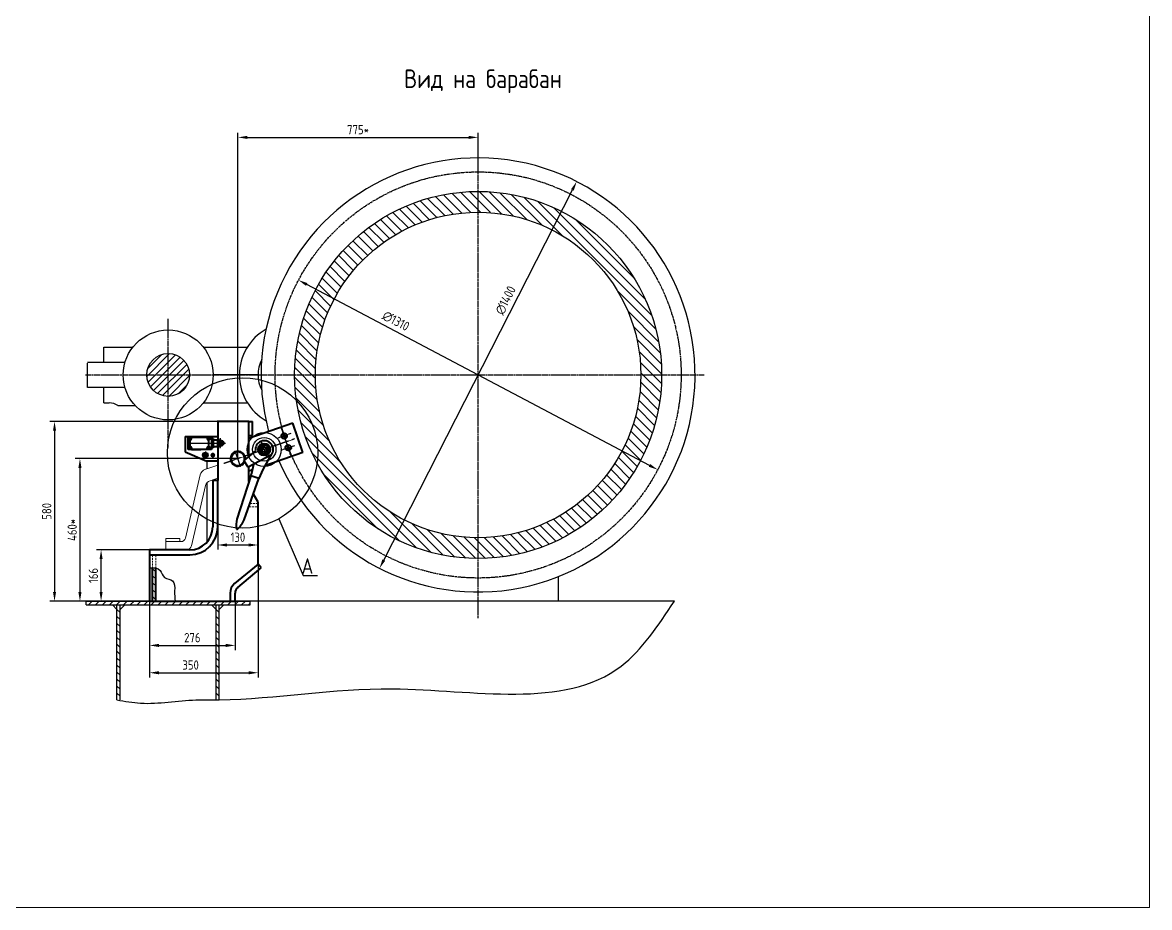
# Model space of a CAD drawing. Header units: millimetres. Extents: x 467 to 39028, y -12467 to 24298.
# Drawn here: x 29822 to 33458, y 6637 to 9491 of the extents above; entities that cross this region are included whole.
import ezdxf
from ezdxf.enums import TextEntityAlignment as Align

# ---------------------------------------------------------------- set-up
doc = ezdxf.new("R2010")
doc.units = ezdxf.units.MM
for name, pattern in [('CENTER', [50.8, 31.75, -6.35, 6.35, -6.35]), ('CENTER2', [1.125, 0.75, -0.125, 0.125, -0.125]), ('HIDDEN', [9.525, 6.35, -3.175]), ('PHANTOM', [2.5, 1.25, -0.25, 0.25, -0.25, 0.25, -0.25])]:
    doc.linetypes.add(name, pattern=pattern)
for name, color, linetype in [('Bord', 1, 'Continuous'), ('Cen', 5, 'CENTER'), ('CEN2', 5, 'CENTER2'), ('Dim', 7, 'Continuous'), ('Hatch', 250, 'Continuous'), ('Hide', 250, 'HIDDEN'), ('PHAN', 5, 'PHANTOM'), ('Textb', 6, 'Continuous')]:
    doc.layers.add(name, color=color, linetype=linetype)
doc.layers.add('Con', color=6, linetype='Continuous', lineweight=18)
doc.layers.add('Cont', color=6, linetype='Continuous', lineweight=40)
doc.styles.add('Style1', font='romans.shx', dxfattribs={"width": 0.8})
doc.dimstyles.new('Dia_2', dxfattribs={"dimscale": 2, "dimtxt": 3, "dimasz": 3, "dimexe": 1.25, "dimexo": 0, "dimgap": 1.5, "dimtad": 2, "dimtoh": 1, "dimtxsty": 'Style1', "dimcen": 2.5, "dimclrt": 3, "dimadec": 0, "dimazin": 0, "dimtfac": 1, "dimtmove": 1, "dimatfit": 3, "dimfxl": 1, "dimarcsym": 0})
doc.dimstyles.new('LIN10', dxfattribs={"dimscale": 10, "dimtxt": 3, "dimasz": 3, "dimexe": 1.5, "dimexo": 0, "dimgap": 1, "dimtad": 1, "dimdec": 0, "dimzin": 12, "dimdsep": 46, "dimtxsty": 'Style1', "dimcen": 0, "dimclrt": 3, "dimadec": 0, "dimazin": 0, "dimtfac": 1, "dimtdec": 0, "dimtmove": 0, "dimatfit": 3, "dimfxl": 1, "dimtolj": 1, "dimtzin": 12, "dimarcsym": 0})
doc.dimstyles.new('Poz_15', dxfattribs={"dimscale": 15, "dimtxt": 6, "dimasz": 3, "dimexe": 1.25, "dimexo": 0, "dimgap": 1.5, "dimtad": 2, "dimtih": 1, "dimtoh": 1, "dimdec": 0, "dimtxsty": 'Style1', "dimblk": 'DOTSMALL', "dimcen": 2.5, "dimclrt": 6, "dimadec": 0, "dimazin": 0, "dimtfac": 1, "dimtdec": 0, "dimtmove": 0, "dimatfit": 3, "dimldrblk": 'DOTSMALL', "dimfxl": 1, "dimarcsym": 0})

# ---------------------------------------------------------------- blocks, each defined once
blk = doc.blocks.new('*D327')
at = {"layer": 'Defpoints', "color": 0, "transparency": 16777216}
for p in [(31291.8, 9120.8), (31291.8, 9009.6), (30516.8, 8084.6)]:
    blk.add_point(p, dxfattribs=at)
at = {"layer": 'Dim', "color": 0, "lineweight": -2, "transparency": 16777216}
for p, q in [((30516.8, 8084.6), (30516.8, 9135.8)), ((31291.8, 9009.6), (31291.8, 9135.8)), ((30546.8, 9120.8), (31261.8, 9120.8))]:
    blk.add_line(p, q, dxfattribs=at)
at = {"layer": 'Dim', "color": 0, "transparency": 16777216}
for points in [[(30546.8, 9125.8), (30546.8, 9115.8), (30516.8, 9120.8)], [(31261.8, 9125.8), (31261.8, 9115.8), (31291.8, 9120.8)]]:
    blk.add_solid(points, dxfattribs=at)
at = {"layer": 'Dim', "color": 3, "transparency": 16777216, "insert": (30904.3, 9145.8), "char_height": 30, "attachment_point": 5, "style": 'Style1'}
blk.add_mtext('\\A1;775*', dxfattribs=at)
blk = doc.blocks.new('*D328')
at = {"layer": 'Defpoints', "color": 0, "transparency": 16777216}
for p in [(30516.8, 8084.6), (30007.2, 7624.6), (30026.8, 7624.6)]:
    blk.add_point(p, dxfattribs=at)
at = {"layer": 'Dim', "color": 0, "lineweight": -2, "transparency": 16777216}
for p, q in [((30516.8, 8084.6), (29992.2, 8084.6)), ((30007.2, 8054.6), (30007.2, 7654.6)), ((30026.8, 7624.6), (29992.2, 7624.6))]:
    blk.add_line(p, q, dxfattribs=at)
at = {"layer": 'Dim', "color": 0, "transparency": 16777216}
for points in [[(30002.2, 8054.6), (30012.2, 8054.6), (30007.2, 8084.6)], [(30002.2, 7654.6), (30012.2, 7654.6), (30007.2, 7624.6)]]:
    blk.add_solid(points, dxfattribs=at)
at = {"layer": 'Dim', "color": 3, "transparency": 16777216, "insert": (29982.2, 7854.6), "char_height": 30, "attachment_point": 5, "rotation": 90, "style": 'Style1'}
blk.add_mtext('\\A1;460*', dxfattribs=at)
blk = doc.blocks.new('*D331')
at = {"layer": 'Defpoints', "color": 0, "transparency": 16777216}
for p in [(30075.4, 7790.6), (30231.8, 7790.6), (30231.8, 7624.6)]:
    blk.add_point(p, dxfattribs=at)
at = {"layer": 'Dim', "color": 0, "lineweight": -2, "transparency": 16777216}
for p, q in [((30231.8, 7790.6), (30060.4, 7790.6)), ((30075.4, 7654.6), (30075.4, 7760.6)), ((30231.8, 7624.6), (30060.4, 7624.6))]:
    blk.add_line(p, q, dxfattribs=at)
at = {"layer": 'Dim', "color": 0, "transparency": 16777216}
for points in [[(30070.4, 7760.6), (30080.4, 7760.6), (30075.4, 7790.6)], [(30070.4, 7654.6), (30080.4, 7654.6), (30075.4, 7624.6)]]:
    blk.add_solid(points, dxfattribs=at)
at = {"layer": 'Dim', "color": 3, "transparency": 16777216, "insert": (30050.4, 7707.6), "char_height": 30, "attachment_point": 5, "rotation": 90, "style": 'Style1'}
blk.add_mtext('\\A1;166', dxfattribs=at)
blk = doc.blocks.new('*D332')
at = {"layer": 'Defpoints', "color": 0, "transparency": 16777216}
for p in [(30231.8, 7624.6), (30507.8, 7624.6), (30507.8, 7482.2)]:
    blk.add_point(p, dxfattribs=at)
at = {"layer": 'Dim', "color": 0, "lineweight": -2, "transparency": 16777216}
for p, q in [((30231.8, 7624.6), (30231.8, 7467.2)), ((30507.8, 7624.6), (30507.8, 7467.2)), ((30261.8, 7482.2), (30477.8, 7482.2))]:
    blk.add_line(p, q, dxfattribs=at)
at = {"layer": 'Dim', "color": 0, "transparency": 16777216}
for points in [[(30261.8, 7487.2), (30261.8, 7477.2), (30231.8, 7482.2)], [(30477.8, 7487.2), (30477.8, 7477.2), (30507.8, 7482.2)]]:
    blk.add_solid(points, dxfattribs=at)
at = {"layer": 'Dim', "color": 3, "transparency": 16777216, "insert": (30369.8, 7507.2), "char_height": 30, "attachment_point": 5, "style": 'Style1'}
blk.add_mtext('\\A1;276', dxfattribs=at)
blk = doc.blocks.new('*D333')
at = {"layer": 'Defpoints', "color": 0, "transparency": 16777216}
for p in [(30460.7, 8204.6), (29925.2, 7624.6), (30026.8, 7624.6)]:
    blk.add_point(p, dxfattribs=at)
at = {"layer": 'Dim', "color": 0, "lineweight": -2, "transparency": 16777216}
for p, q in [((30460.7, 8204.6), (29910.2, 8204.6)), ((29925.2, 8174.6), (29925.2, 7654.6)), ((30026.8, 7624.6), (29910.2, 7624.6))]:
    blk.add_line(p, q, dxfattribs=at)
at = {"layer": 'Dim', "color": 0, "transparency": 16777216}
for points in [[(29920.2, 8174.6), (29930.2, 8174.6), (29925.2, 8204.6)], [(29920.2, 7654.6), (29930.2, 7654.6), (29925.2, 7624.6)]]:
    blk.add_solid(points, dxfattribs=at)
at = {"layer": 'Dim', "color": 3, "transparency": 16777216, "insert": (29900.2, 7914.6), "char_height": 30, "attachment_point": 5, "rotation": 90, "style": 'Style1'}
blk.add_mtext('\\A1;580', dxfattribs=at)
blk = doc.blocks.new('*D329')
at = {"layer": 'Defpoints', "color": 0, "transparency": 16777216}
for p in [(30451.8, 7878.5), (30581.8, 7809.1), (30581.8, 7806.1)]:
    blk.add_point(p, dxfattribs=at)
at = {"layer": 'Dim', "color": 0, "lineweight": -2, "transparency": 16777216}
for p, q in [((30451.8, 7878.5), (30451.8, 7791.1)), ((30481.8, 7806.1), (30551.8, 7806.1)), ((30581.8, 7809.1), (30581.8, 7791.1))]:
    blk.add_line(p, q, dxfattribs=at)
at = {"layer": 'Dim', "color": 0, "transparency": 16777216}
for points in [[(30481.8, 7811.1), (30481.8, 7801.1), (30451.8, 7806.1)], [(30551.8, 7811.1), (30551.8, 7801.1), (30581.8, 7806.1)]]:
    blk.add_solid(points, dxfattribs=at)
at = {"layer": 'Dim', "color": 3, "transparency": 16777216, "insert": (30516.8, 7831.1), "char_height": 30, "attachment_point": 5, "style": 'Style1'}
blk.add_mtext('\\A1;130', dxfattribs=at)
blk = doc.blocks.new('*D330')
at = {"layer": 'Defpoints', "color": 0, "transparency": 16777216}
for p in [(30581.8, 7744.6), (30231.8, 7624.6), (30581.8, 7394)]:
    blk.add_point(p, dxfattribs=at)
at = {"layer": 'Dim', "color": 0, "lineweight": -2, "transparency": 16777216}
for p, q in [((30581.8, 7744.6), (30581.8, 7379)), ((30231.8, 7624.6), (30231.8, 7379)), ((30261.8, 7394), (30551.8, 7394))]:
    blk.add_line(p, q, dxfattribs=at)
at = {"layer": 'Dim', "color": 0, "transparency": 16777216}
for points in [[(30261.8, 7399), (30261.8, 7389), (30231.8, 7394)], [(30551.8, 7399), (30551.8, 7389), (30581.8, 7394)]]:
    blk.add_solid(points, dxfattribs=at)
at = {"layer": 'Dim', "color": 3, "transparency": 16777216, "insert": (30364.4, 7419), "char_height": 30, "attachment_point": 5, "style": 'Style1'}
blk.add_mtext('\\A1;350', dxfattribs=at)
blk = doc.blocks.new('*D334')
at = {"layer": 'Defpoints', "color": 0, "transparency": 16777216}
for p in [(30712.5, 8660.3), (31871.1, 8048.9)]:
    blk.add_point(p, dxfattribs=at)
at = {"layer": 'Dim', "color": 0, "lineweight": -2, "transparency": 16777216}
blk.add_line((31844.5, 8062.9), (30739, 8646.3), dxfattribs=at)
at = {"layer": 'Dim', "color": 0, "transparency": 16777216}
for points in [[(30741.4, 8650.7), (30736.7, 8641.8), (30712.5, 8660.3)], [(31846.9, 8067.3), (31842.2, 8058.4), (31871.1, 8048.9)]]:
    blk.add_solid(points, dxfattribs=at)
at = {"layer": 'Dim', "color": 3, "transparency": 16777216, "insert": (31026.5, 8528.5), "char_height": 30, "attachment_point": 5, "rotation": 332.1789, "style": 'Style1'}
blk.add_mtext('∅1310', dxfattribs=at)
blk = doc.blocks.new('*D335')
at = {"layer": 'Defpoints', "color": 0, "transparency": 16777216}
for p in [(31609.7, 8978.2), (30973.9, 7730.9)]:
    blk.add_point(p, dxfattribs=at)
at = {"layer": 'Dim', "color": 0, "lineweight": -2, "transparency": 16777216}
blk.add_line((30987.5, 7757.6), (31596.1, 8951.5), dxfattribs=at)
at = {"layer": 'Dim', "color": 0, "transparency": 16777216}
for points in [[(31591.6, 8953.8), (31600.5, 8949.2), (31609.7, 8978.2)], [(30983, 7759.9), (30992, 7755.4), (30973.9, 7730.9)]]:
    blk.add_solid(points, dxfattribs=at)
at = {"layer": 'Dim', "color": 3, "transparency": 16777216, "insert": (31380.7, 8595.1), "char_height": 30, "attachment_point": 5, "rotation": 62.9902, "style": 'Style1'}
blk.add_mtext('∅1400', dxfattribs=at)
blk = doc.blocks.new('ключ')
for p, q in [((22796.3, 4626.1), (22813.3, 4626.1)), ((22796.3, 4609.1), (22796.3, 4626.1)), ((22813.3, 4626.1), (22813.3, 4609.1)), ((22813.8, 4645.4), (22875.8, 4586.9)), ((22899.3, 4631.4), (22899.4, 4604.4)), ((23040.7, 4629.5), (22899.3, 4631.4)), ((23076.3, 4615.7), (23076.1, 4619.1)), ((22813.3, 4609.1), (22796.3, 4609.1)), ((22817.5, 4592), (22859.8, 4567.2)), ((22875.8, 4586.9), (22859.8, 4567.2)), ((22899.4, 4604.4), (23045.9, 4606.2)), ((23045.9, 4606.2), (23045.9, 4606.2))]:
    blk.add_line(p, q)
for radius in [19.6, 14.9]:
    blk.add_circle((22804.8, 4617.6), radius)
for centre, radius, start, end in [((22805, 4618), 28.8, 72.2726, 295.6169), ((22914.3, 4989.5), 358.4, 253.7128, 267.5946), ((23024.9, 4509.2), 121.3, 64.988, 82.4765), ((22913.7, 4229.9), 374.7, 92.2201, 98.0847), ((23037, 4688.4), 82.7, 276.1825, 298.407)]:
    blk.add_arc(centre, radius, start, end)
blk = doc.blocks.new('_DotSmall')
at = {"color": 0, "linetype": 'ByBlock', "const_width": 0.5}
blk.add_lwpolyline([(-0.0625, 0, 1), (0.0625, 0, 1)], format="xyb", close=True, dxfattribs=at)
blk = doc.blocks.new('ZNAK01')
at = {"layer": 'Textb', "style": 'Style1', "width": 0.8}
blk.add_attdef('А', text='', height=6, dxfattribs=at).set_placement((3.95, -0.02), align=Align.RIGHT)
blk.add_attdef('SC(1)', (5.07, -0.02), '', height=5, dxfattribs=at)

msp = doc.modelspace()

# ---------------------------------------------------------------- hatches: boundary and pattern name
at = {"layer": 'Hatch'}
h = msp.add_hatch(dxfattribs=at)
h.set_pattern_fill('ANSI31', color=256, scale=7, angle=90, style=0)
h.set_pattern_definition([(135, (20168.745, 8757.501), (-15.71545, -15.71545), [])])
h.paths.add_polyline_path([(31291.777, 8879.558), (31291.777, 8946.558, 0.41421356), (30699.775, 8354.556), (30766.775, 8354.556, -0.41421356)])
h.paths.add_polyline_path([(31291.777, 8946.558), (31291.777, 8879.558, -0.41421356), (31816.779, 8354.556), (31883.779, 8354.556, 0.41421356)])
h.paths.add_polyline_path([(31883.779, 8354.556), (31816.779, 8354.556, -0.41421356), (31291.777, 7829.554), (31291.777, 7762.554, 0.41421356)])
h.paths.add_polyline_path([(31291.777, 7829.554, -0.41421356), (30766.775, 8354.556), (30699.775, 8354.556, 0.41421356), (31291.777, 7762.554)])
h = msp.add_hatch(dxfattribs=at)
h.set_pattern_fill('ANSI31', color=256, scale=5, style=0)
h.set_pattern_definition([(45, (20168.745, 8757.501), (-11.22532, 11.22532), [])])
h.paths.add_polyline_path([(30291.777, 8423.569), (30291.777, 8354.556), (30360.79, 8354.556, 0.41421356)])
h.paths.add_polyline_path([(30291.777, 8423.569, 0.41421356), (30222.765, 8354.556), (30291.777, 8354.556)])
h.paths.add_polyline_path([(30291.777, 8354.556), (30222.765, 8354.556, 0.41421356), (30291.777, 8285.544)])
h.paths.add_polyline_path([(30360.79, 8354.556), (30291.777, 8354.556), (30291.777, 8285.544, 0.41421356)])
h = msp.add_hatch(dxfattribs=at)
h.set_pattern_fill('ANSI31', color=256, scale=5, angle=90)
h.set_pattern_definition([(135, (5462.358, 8598.76), (-11.22532, -11.22532), [])])
edge = h.paths.add_edge_path()
edge.add_spline(control_points=[(30251.777, 7731.923), (30248.666, 7732.561), (30245.306, 7732.844), (30241.777, 7732.887)], knot_values=[20.46850974, 20.46850974, 20.46850974, 20.46850974, 30.24795328, 30.24795328, 30.24795328, 30.24795328], degree=3, periodic=0)
edge.add_line((30241.777, 7732.887), (30241.777, 7624.556))
edge.add_line((30241.777, 7624.556), (30251.777, 7624.556))
edge.add_line((30251.777, 7624.556), (30251.777, 7731.923))
h = msp.add_hatch(dxfattribs=at)
h.set_pattern_fill('ANSI31', color=256, scale=5)
h.set_pattern_definition([(45, (26548.839, 8234.883), (-11.22532, 11.22532), [])])
h.paths.add_polyline_path([(30556.777, 7624.556), (30291.777, 7624.556), (30291.777, 7612.556), (30556.777, 7612.556)])
h.paths.add_polyline_path([(30291.777, 7624.556), (30026.777, 7624.556), (30026.777, 7612.556), (30291.777, 7612.556)])
h = msp.add_hatch(dxfattribs=at)
h.set_pattern_fill('ANSI31', color=256, scale=5, angle=90)
h.set_pattern_definition([(135, (26548.839, 8234.883), (-11.22532, -11.22532), [])])
h.paths.add_polyline_path([(30136.781, 7612.556), (30126.781, 7612.556), (30126.781, 7306.556), (30136.781, 7306.556)])
h = msp.add_hatch(dxfattribs=at)
h.set_pattern_fill('ANSI31', color=256, scale=5, angle=90)
h.set_pattern_definition([(135, (26868.834, 8234.883), (-11.22532, -11.22532), [])])
h.paths.add_polyline_path([(30456.777, 7612.556), (30446.777, 7612.556), (30446.777, 7306.556), (30456.777, 7306.556)])

# ---------------------------------------------------------------- linework, layer by layer
for centre, radius in [((30601.767, 8114.165), 55), ((30601.658, 8114.479), 37.924)]:
    msp.add_circle(centre, radius)
at = {"layer": 'Bord'}
for p, q in [((30084.298, 8394.689), (30084.298, 8444.556)), ((30084.298, 8444.556), (30178.089, 8444.556)), ((30405.465, 8444.556), (30547.555, 8444.556)), ((30031.777, 8314.423), (30031.777, 8392.955)), ((30152.365, 8394.423), (30031.801, 8394.423)), ((30581.777, 8354.556), (30436.777, 8354.556)), ((30152.442, 8314.423), (30031.777, 8314.423)), ((30084.298, 8264.556), (30084.298, 8314.423)), ((30084.298, 8264.556), (30101.42, 8264.556)), ((30129.777, 8255.737), (30185.665, 8255.737)), ((30405.465, 8264.556), (30547.555, 8264.556)), ((30416.777, 8076.358), (30416.777, 8051.835)), ((30416.777, 8006.431), (30416.777, 7815.049)), ((31550.758, 7624.556), (31550.758, 7704.224)), ((31924.907, 7624.556), (30026.777, 7624.556)), ((30026.777, 7624.556), (30556.777, 7624.556)), ((30026.777, 7612.556), (30026.777, 7624.556)), ((30026.777, 7612.556), (30556.777, 7612.556)), ((30111.781, 7612.556), (30126.781, 7597.556)), ((30126.781, 7306.556), (30126.781, 7612.556)), ((30136.781, 7306.556), (30136.781, 7612.556)), ((30151.781, 7612.556), (30136.781, 7597.556)), ((30431.777, 7612.556), (30446.777, 7597.556)), ((30446.777, 7306.556), (30446.777, 7612.556)), ((30456.777, 7306.556), (30456.777, 7612.556)), ((30471.777, 7612.556), (30456.777, 7597.556)), ((30556.777, 7612.556), (30556.777, 7624.556))]:
    msp.add_line(p, q, dxfattribs=at)
for centre, radius in [((31291.777, 8354.556), 592.002), ((31291.777, 8354.556), 525.002), ((30291.777, 8354.556), 145), ((30291.777, 8354.556), 69.012)]:
    msp.add_circle(centre, radius, dxfattribs=at)
for centre, radius, start, end in [((31291.777, 8354.556), 700.002, 203.303709, 155.163199), ((31291.777, 8354.556), 700.002, 155.163199, 195.111646), ((30691.777, 8354.556), 170, 119.70945, 240.29055), ((30691.777, 8354.556), 110, 153.278532, 206.721468), ((30101.42, 8214.556), 50, 55.44931, 90), ((30411.777, 8096.358), 3, 204.711573, 105.81179)]:
    msp.add_arc(centre, radius, start, end, dxfattribs=at)
for points, knots in [([(30231.777, 7732.492), (30245.962, 7733.621), (30268.001, 7732.257), (30275.848, 7695.862), (30314.385, 7695.675), (30312.092, 7657.174), (30313.177, 7634.895), (30314.022, 7624.556)], [11.5617864, 11.5617864, 11.5617864, 11.5617864, 48.36851951, 74.75412116, 103.2394764, 136.48872328, 168.14223196, 168.14223196, 168.14223196, 168.14223196]), ([(30126.781, 7306.556), (30152.134, 7302.042), (30236.352, 7287.049), (30343.544, 7309.253), (30428.229, 7306.1), (30640.267, 7309.414), (31053.003, 7389.154), (31677.254, 7250.995), (31872.706, 7545.816), (31924.907, 7624.556)], [0, 0, 0, 0, 76.88733479, 255.40267333, 321.03298449, 331.03400425, 891.35380252, 1632.63467436, 1902.75762928, 1902.75762928, 1902.75762928, 1902.75762928])]:
    msp.add_open_spline(points, degree=3, knots=knots, dxfattribs=at)
at = {"layer": 'Cen', "ltscale": 0.2}
for p, q in [((31291.777, 7570.557), (31291.777, 9088.53)), ((30291.777, 8120.785), (30291.777, 8537.32)), ((30024.803, 8354.556), (32021.156, 8354.556)), ((30688.04, 8094.5), (30657.238, 8182.911)), ((30687.564, 8165.235), (30642.608, 8149.573)), ((30655.702, 8111.777), (30700.66, 8127.44))]:
    msp.add_line(p, q, dxfattribs=at)
at = {"layer": 'Cen', "ltscale": 0.5}
for p, q in [((30400.192, 8096.358), (30422.642, 8096.358)), ((30411.777, 8107.158), (30411.777, 8085.308))]:
    msp.add_line(p, q, dxfattribs=at)
at = {"layer": 'Cen', "ltscale": 0.2}
msp.add_circle((31291.777, 8354.556), 655, dxfattribs=at)
at = {"layer": 'CEN2', "linetype": 'Continuous'}
for p, q in [((30459.777, 8150.354), (30459.777, 8120.956)), ((30459.777, 8118.759), (30459.777, 8148.156)), ((30353.387, 8134.556), (30476.735, 8134.556))]:
    msp.add_line(p, q, dxfattribs=at)
at = {"layer": 'CEN2'}
for p, q in [((30699.736, 8148.297), (30470.928, 8068.583)), ((30525.756, 8058.784), (30507.799, 8110.328)), ((30610.637, 8088.707), (30592.679, 8140.25)), ((30610.746, 8088.394), (30592.789, 8139.937))]:
    msp.add_line(p, q, dxfattribs=at)
at = {"layer": 'Con'}
for p, q in [((30601.927, 8129.634), (30592.655, 8101.102)), ((30601.927, 8129.634), (30611.438, 8126.543)), ((30611.438, 8126.543), (30602.165, 8098.012)), ((30602.165, 8098.012), (30592.655, 8101.102)), ((30410.251, 8049.562), (30451.777, 8064.029)), ((30394.955, 8031.937), (30347.482, 7828.454)), ((30424.087, 8012.024), (30451.777, 8021.671)), ((30412.782, 7998.314), (30367.32, 7803.454)), ((30284.777, 7816.862), (30284.777, 7826.862)), ((30284.777, 7826.862), (30329.777, 7826.862)), ((30332.874, 7816.862), (30284.777, 7816.862)), ((30284.777, 7816.862), (30284.777, 7791.862)), ((30329.777, 7826.862), (30329.777, 7816.862)), ((30284.777, 7791.862), (30352.713, 7791.862))]:
    msp.add_line(p, q, dxfattribs=at)
msp.add_lwpolyline([(25412.503, 12345.535), (33457.637, 12345.535), (33457.637, 6636.959), (25412.503, 6636.959)], close=True, dxfattribs=at)
for centre, radius, start, end in [((30419.301, 8026.257), 25, 107.1922, 166.867519), ((30432.259, 7993.77), 20, 104.298538, 166.867519), ((30332.874, 7831.862), 15, 270, 346.867519), ((30352.713, 7806.862), 15, 270, 346.867519)]:
    msp.add_arc(centre, radius, start, end, dxfattribs=at)
at = {"layer": 'Cont'}
for p, q in [((30461.777, 8204.556), (30449.777, 8204.556)), ((30551.777, 8204.556), (30451.777, 8204.556)), ((30451.777, 8204.556), (30451.777, 8159.556)), ((30551.777, 8204.556), (30563.777, 8204.556)), ((30551.777, 8159.556), (30551.777, 8204.556)), ((30693.916, 8199.216), (30551.777, 8149.697)), ((30563.777, 8159.556), (30563.777, 8204.556)), ((30726.815, 8104.783), (30693.916, 8199.216)), ((30346.777, 8156.556), (30346.777, 8106.556)), ((30346.777, 8156.556), (30451.777, 8156.556)), ((30355.877, 8114.306), (30355.877, 8154.806)), ((30355.877, 8154.806), (30431.877, 8154.806)), ((30358.613, 8150.149), (30366.139, 8150.163)), ((30366.141, 8148.963), (30358.615, 8148.949)), ((30362.377, 8124.345), (30362.377, 8144.767)), ((30367.167, 8149.556), (30367.167, 8154.345)), ((30367.167, 8154.345), (30417.588, 8154.345)), ((30417.588, 8154.345), (30417.588, 8149.556)), ((30426.115, 8148.817), (30418.595, 8149.096)), ((30418.639, 8150.295), (30426.16, 8150.016)), ((30422.377, 8144.767), (30422.377, 8124.345)), ((30431.877, 8154.806), (30431.877, 8134.556)), ((30436.877, 8149.806), (30431.877, 8149.806)), ((30436.877, 8149.806), (30436.877, 8119.306)), ((30436.877, 8145.056), (30451.877, 8145.056)), ((30451.777, 8159.556), (30451.777, 8014.556)), ((30451.877, 8145.056), (30451.877, 8124.056)), ((30451.877, 8124.056), (30451.877, 8145.056)), ((30551.777, 8091.506), (30551.777, 8159.556)), ((30551.777, 8159.556), (30563.777, 8159.556)), ((30367.377, 8114.306), (30355.877, 8114.306)), ((30366.128, 8118.887), (30358.604, 8119.026)), ((30358.626, 8120.225), (30366.151, 8120.086)), ((30367.167, 8119.556), (30367.167, 8114.767)), ((30367.167, 8114.767), (30417.588, 8114.767)), ((30367.377, 8114.306), (30397.377, 8114.306)), ((30431.877, 8114.306), (30397.377, 8114.306)), ((30417.588, 8114.767), (30417.588, 8119.556)), ((30426.135, 8118.922), (30418.609, 8118.99)), ((30418.62, 8120.19), (30426.145, 8120.122)), ((30431.877, 8134.556), (30431.877, 8114.306)), ((30436.877, 8119.306), (30431.877, 8119.306)), ((30436.877, 8124.056), (30451.877, 8124.056)), ((30451.877, 8140.806), (30453.87, 8140.806)), ((30451.877, 8140.806), (30453.87, 8140.806)), ((30451.877, 8128.306), (30453.87, 8128.306)), ((30451.877, 8128.306), (30453.87, 8128.306)), ((30453.438, 8140.367), (30461.777, 8140.367)), ((30463.029, 8140.367), (30453.438, 8140.367)), ((30461.777, 8128.745), (30453.438, 8128.745)), ((30453.438, 8128.745), (30463.029, 8128.745)), ((30463.029, 8128.745), (30463.029, 8140.367)), ((30591.975, 8110.375), (30596.45, 8123.22)), ((30594.922, 8108.079), (30592.713, 8108.848)), ((30597.977, 8123.958), (30599.868, 8123.299)), ((30611.559, 8117.956), (30607.084, 8105.111)), ((30609.314, 8120.008), (30610.821, 8119.483)), ((30346.777, 8106.556), (30416.777, 8076.358)), ((30451.777, 8076.358), (30416.777, 8076.358)), ((30439.37, 8096.505), (30432.67, 8096.505)), ((30438.62, 8094.805), (30433.17, 8094.805)), ((30437.77, 8093.355), (30434.005, 8093.355)), ((30436.02, 8096.505), (30436.02, 8099.655)), ((30726.815, 8104.783), (30603.758, 8061.912)), ((30605.557, 8104.373), (30604.059, 8104.895)), ((30551.777, 8011.175), (30551.777, 8057.737)), ((30563.992, 8048.058), (30551.777, 8043.802)), ((30435.777, 8014.556), (30435.777, 7864.556)), ((30451.777, 8014.556), (30435.777, 8014.556)), ((30451.777, 7864.556), (30451.777, 8014.556)), ((30581.777, 7944.556), (30566.614, 7969.828)), ((30581.777, 7744.556), (30581.777, 7944.556)), ((30361.777, 7790.556), (30231.777, 7790.556)), ((30231.777, 7790.556), (30231.777, 7774.556)), ((30231.777, 7774.556), (30231.777, 7624.556)), ((30231.777, 7774.556), (30361.777, 7774.556)), ((30581.777, 7744.556), (30506.17, 7681.55)), ((30592.02, 7732.265), (30581.777, 7744.556)), ((30241.777, 7624.556), (30241.777, 7732.887)), ((30251.777, 7624.556), (30251.777, 7731.923)), ((30516.413, 7669.258), (30592.02, 7732.265)), ((30491.777, 7650.821), (30491.777, 7624.556)), ((30507.777, 7624.556), (30507.777, 7650.821)), ((30231.777, 7624.556), (30491.777, 7624.556)), ((30491.777, 7624.556), (30507.777, 7624.556))]:
    msp.add_line(p, q, dxfattribs=at)
for centre, radius in [((30362.377, 8149.556), 4.25), ((30422.377, 8149.556), 4.25), ((30666.012, 8157.727), 9), ((30362.377, 8119.556), 4.25), ((30422.377, 8119.556), 4.25), ((30459.742, 8134.61), 1.955), ((30459.742, 8134.503), 1.955), ((30679.172, 8119.953), 9), ((30411.777, 8096.358), 8), ((30411.777, 8096.358), 2), ((30436.045, 8095.755), 5)]:
    msp.add_circle(centre, radius, dxfattribs=at)
for centre, radius, start, end in [((30362.377, 8149.556), 3.811, 171.043641, 189.162536), ((30362.377, 8149.556), 4.789, 270, 0), ((30362.377, 8149.556), 3.811, 351.043641, 9.162536), ((30422.377, 8149.556), 4.789, 180, 270), ((30422.377, 8149.556), 3.811, 168.812232, 186.931128), ((30422.377, 8149.556), 3.811, 348.812232, 6.931128), ((30362.377, 8119.556), 3.811, 169.882271, 188.001166), ((30362.377, 8119.556), 4.789, 0, 90), ((30362.377, 8119.556), 3.811, 349.882271, 8.001166), ((30422.377, 8119.556), 4.789, 90, 180), ((30422.377, 8119.556), 3.811, 170.420439, 188.539335), ((30422.377, 8119.556), 3.811, 350.420439, 8.539335), ((30459.777, 8134.556), 8.6, 76.552273, 137.487932), ((30459.777, 8134.556), 8.6, 222.512068, 137.487932), ((30459.777, 8134.556), 8.6, 222.512068, 283.447727), ((30516.777, 8084.556), 24, 353.498915, 335.657603), ((30601.767, 8114.165), 12.5, 93.729852, 230.263539), ((30601.767, 8114.165), 10.5, 201.159916, 210.424729), ((30601.767, 8114.165), 9.549, 193.889543, 217.695102), ((30601.767, 8114.165), 9.549, 103.889543, 127.695102), ((30601.767, 8114.165), 10.5, 111.159916, 120.424729), ((30601.767, 8114.165), 12.5, 277.44621, 46.547181), ((30601.767, 8114.165), 9.549, 13.889543, 37.695102), ((30601.767, 8114.165), 10.5, 21.159916, 30.424729), ((30516.777, 8084.556), 22, 347.476402, 339.160963), ((30601.767, 8114.165), 9.549, 283.889543, 307.695102), ((30601.767, 8114.165), 10.5, 291.159916, 300.424729), ((30611.777, 8011.175), 60, 180, 183.656222), ((30361.777, 7864.556), 74, 270, 0), ((30361.777, 7864.556), 90, 270, 0), ((30531.777, 7650.821), 40, 129.805571, 180), ((30531.777, 7650.821), 24, 129.805571, 180)]:
    msp.add_arc(centre, radius, start, end, dxfattribs=at)
at = {"layer": 'Dim'}
msp.add_circle((30532.017, 8103.096), 242.645, dxfattribs=at)
at = {"layer": 'Hide', "linetype": 'HIDDEN', "lineweight": 18}
for p, q in [((30552.341, 7929.556), (30581.777, 7929.556)), ((30555.885, 7939.556), (30581.777, 7939.556)), ((30241.777, 7774.556), (30241.777, 7624.556)), ((30251.777, 7774.556), (30251.777, 7624.556))]:
    msp.add_line(p, q, dxfattribs=at)
at = {"layer": 'Hide'}
for centre in [(30666.012, 8157.727), (30679.172, 8119.953)]:
    msp.add_circle(centre, 5, dxfattribs=at)
at = {"layer": 'PHAN'}
for p, q in [((30467.029, 8140.367), (30457.438, 8140.367)), ((30457.438, 8128.745), (30467.029, 8128.745)), ((30467.029, 8128.745), (30467.029, 8140.367))]:
    msp.add_line(p, q, dxfattribs=at)
msp.add_circle((30463.742, 8134.503), 1.955, dxfattribs=at)
msp.add_arc((30463.777, 8134.556), 8.6, 222.512068, 137.487932, dxfattribs=at)

# ---------------------------------------------------------------- block references
ref = msp.add_blockref('ZNAK01', (31522.585, 9280.163), dxfattribs=dict(xscale=10, yscale=10, zscale=10))
ref.add_attrib('А', 'Вид на барабан', dxfattribs={"layer": 'Textb', "height": 60, "style": 'Style1', "width": 0.8}).set_placement((31562.091, 9279.965), align=Align.RIGHT)
at = {"layer": 'Cont', "rotation": 251.25441747626434}
msp.add_blockref('ключ', (33557.839, 31193.189), dxfattribs=at)

# ---------------------------------------------------------------- texts
at = {"layer": 'Dim', "color": 6, "insert": (30722.438, 7713.248), "char_height": 50, "attachment_point": 7, "style": 'Style1'}
msp.add_mtext('А', dxfattribs=at)

# ---------------------------------------------------------------- dimensions: what is measured, and where the dimension line sits
at = {"layer": 'Dim'}
dim = msp.add_linear_dim(base=(31291.777, 9120.812), p1=(30516.777, 8084.556), p2=(31291.777, 9009.556), text='<>*', dimstyle='LIN10', override={"dimtp": 0.1, "dimtm": 0.1, "dimtfac": 0.71, "dimtdec": 3, "dimtzin": 8}, dxfattribs=at)
dim.commit()
dim.dimension.update_dxf_attribs({"geometry": '*D327', "text_midpoint": (30904.277, 9120.812), "dimtype": 160})
for p1, p2, picture, middle in [((30973.877, 7730.904), (31609.678, 8978.208), '*D335', (31407.458, 8581.497)), ((31871.065, 8048.86), (30712.489, 8660.252), '*D334', (31012.497, 8501.935))]:
    dim = msp.add_diameter_dim_2p(p1=p1, p2=p2, dimstyle='Dia_2', override={"dimscale": 10, "dimtp": 0.1, "dimtm": 0.1, "dimtfac": 0.71, "dimtdec": 3, "dimtmove": 0, "dimatfit": 2}, dxfattribs=at)
    dim.commit()
    dim.dimension.update_dxf_attribs({"geometry": picture, "text_midpoint": middle, "dimtype": 163})
for base, p1, p2, picture, middle in [((29925.178, 7624.556), (30460.671, 8204.556), (30026.777, 7624.556), '*D333', (29900.178, 7914.556)), ((30075.356, 7790.556), (30231.777, 7624.556), (30231.777, 7790.556), '*D331', (30050.356, 7707.556))]:
    dim = msp.add_linear_dim(base=base, p1=p1, p2=p2, angle=90, dimstyle='LIN10', override={"dimtp": 0.1, "dimtm": 0.1, "dimtfac": 0.71, "dimtdec": 3, "dimtzin": 8}, dxfattribs=at)
    dim.commit()
    dim.dimension.update_dxf_attribs({"geometry": picture, "text_midpoint": middle})
dim = msp.add_linear_dim(base=(30007.22, 7624.556), p1=(30516.777, 8084.556), p2=(30026.777, 7624.556), angle=90, text='<>*', dimstyle='LIN10', override={"dimtp": 0.1, "dimtm": 0.1, "dimtfac": 0.71, "dimtdec": 3, "dimtzin": 8}, dxfattribs=at)
dim.commit()
dim.dimension.update_dxf_attribs({"geometry": '*D328', "text_midpoint": (29982.22, 7854.556)})
for base, p1, p2, picture, middle in [((30581.777, 7806.101), (30451.777, 7878.531), (30581.777, 7809.085), '*D329', (30516.777, 7831.101)), ((30507.777, 7482.202), (30231.777, 7624.556), (30507.777, 7624.556), '*D332', (30369.777, 7507.202))]:
    dim = msp.add_linear_dim(base=base, p1=p1, p2=p2, dimstyle='LIN10', override={"dimtp": 0.1, "dimtm": 0.1, "dimtfac": 0.71, "dimtdec": 3, "dimtzin": 8}, dxfattribs=at)
    dim.commit()
    dim.dimension.update_dxf_attribs({"geometry": picture, "text_midpoint": middle})
dim = msp.add_linear_dim(base=(30581.777, 7394), p1=(30231.777, 7624.556), p2=(30581.777, 7744.556), dimstyle='LIN10', override={"dimtp": 0.1, "dimtm": 0.1, "dimtfac": 0.71, "dimtdec": 3, "dimtzin": 8}, dxfattribs=at)
dim.commit()
dim.dimension.update_dxf_attribs({"geometry": '*D330', "text_midpoint": (30364.383, 7394), "dimtype": 160})

# ---------------------------------------------------------------- leaders
at = {"layer": 'Dim', "annotation_type": 0, "has_hookline": 1, "hookline_direction": 0, "text_width": 37.304}
msp.add_leader([(30648.427, 7890.199), (30727.316, 7707.248), (30730.316, 7707.248)], dimstyle='Poz_15', override={"dimscale": 4, "dimgap": 1.5, "dimtad": 1, "dimldrblk": 'None'}, dxfattribs=at)

doc.saveas('drawing.dxf')
